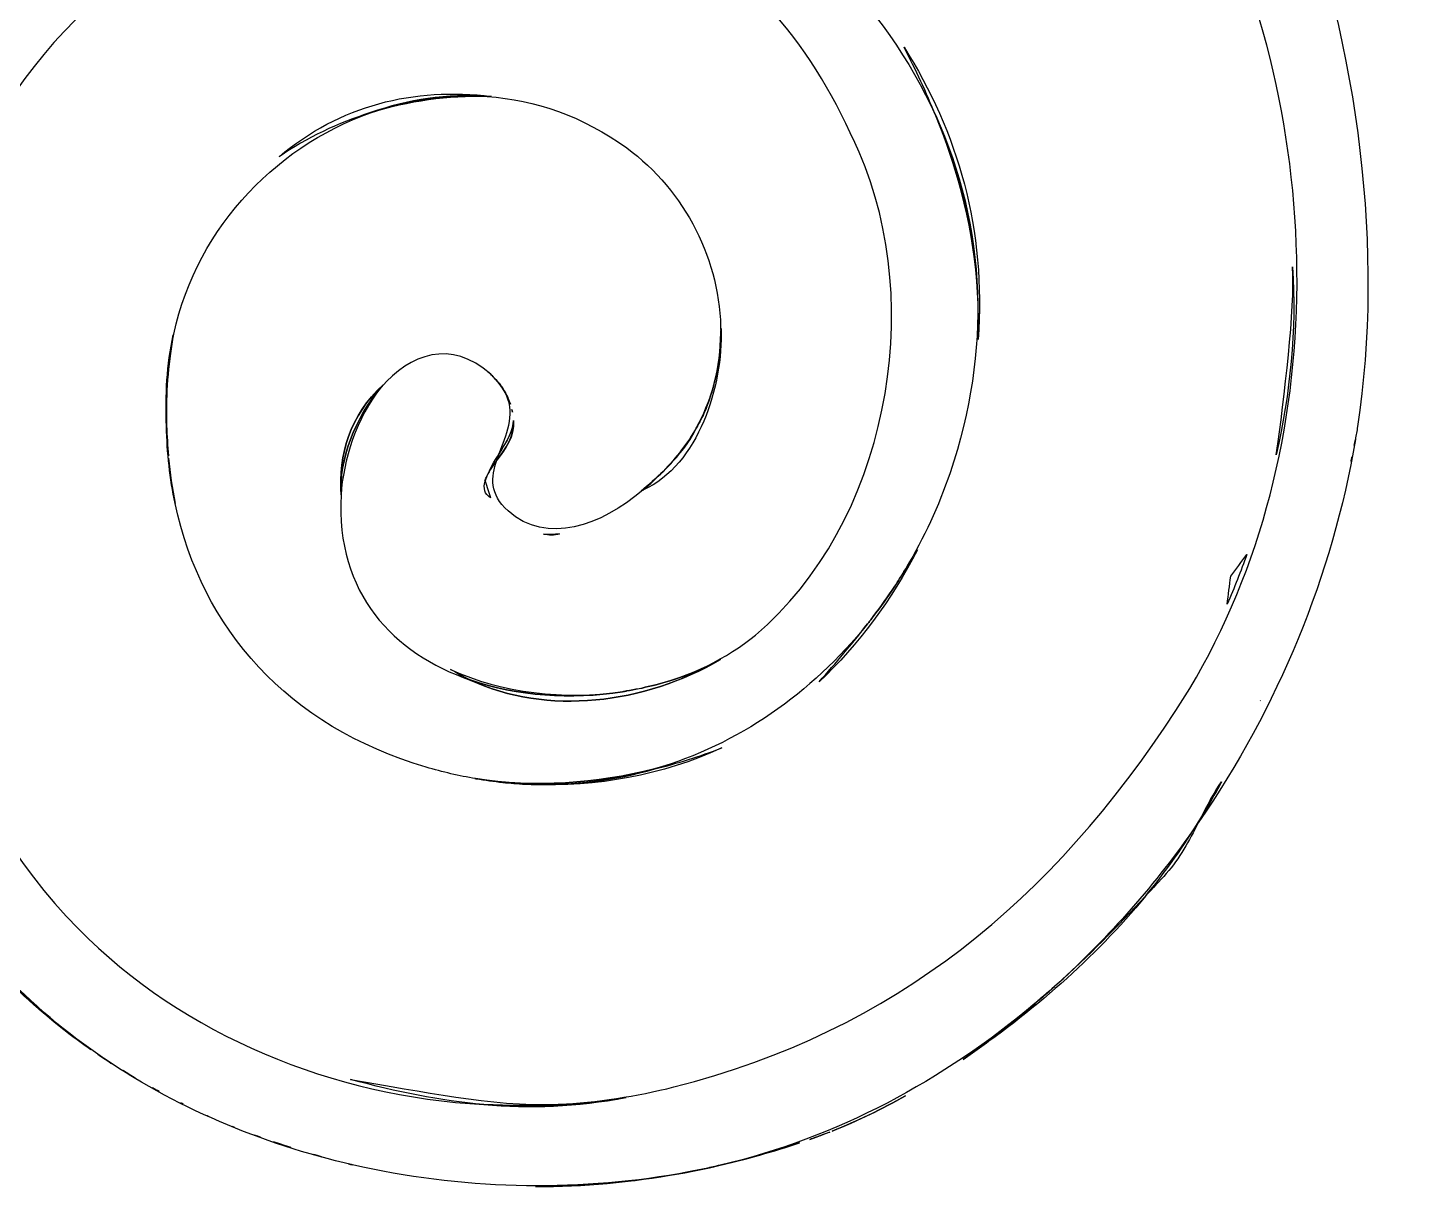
# Model space of a CAD drawing. Header units: centimetres. Extents: x -11.5 to 11.5, y -11.2 to 11.2.
# Drawn here: x 9.721 to 11.461, y 8.62 to 10.085 of the extents above; entities that cross this region are included whole.
import ezdxf

# ---------------------------------------------------------------- set-up
doc = ezdxf.new("R2010")
doc.units = ezdxf.units.CM
doc.header["$MEASUREMENT"] = 0
doc.layers.add('Layer 1', color=7, linetype='Continuous')

msp = doc.modelspace()

# ---------------------------------------------------------------- linework, layer by layer
at = {"layer": 'Layer 1'}
for points, knots in [([(10.10806, 11.08439), (9.99683, 11.08727), (9.8861, 11.07285), (9.77635, 11.05574), (9.77635, 11.05574), (9.62861, 11.02735), (9.48454, 10.97978), (9.34971, 10.91437), (9.34971, 10.91437), (9.25028, 10.86616), (9.15344, 10.80965), (9.06084, 10.74639), (9.06084, 10.74639), (9.05621, 10.7425), (9.05187, 10.73938), (9.04872, 10.73835), (9.04872, 10.73835), (8.95127, 10.67091), (8.8588, 10.59582), (8.77358, 10.51438), (8.77358, 10.51438), (8.61494, 10.3628), (8.48463, 10.19193), (8.353, 10.01844), (8.353, 10.01844), (8.33085, 9.9892), (8.30868, 9.95999), (8.28635, 9.93086), (8.28635, 9.93086), (8.28238, 9.92567), (8.27847, 9.92049), (8.2745, 9.9153), (8.2745, 9.9153), (8.12506, 9.72043), (7.98978, 9.49808), (7.82405, 9.31605), (7.82405, 9.31605), (7.81016, 9.2992), (7.79505, 9.28377), (7.77785, 9.26636), (7.77785, 9.26636), (7.69911, 9.17415), (7.62706, 9.07316), (7.5401, 8.98871), (7.5401, 8.98871), (7.50256, 8.95236), (7.46496, 8.9168), (7.4285, 8.8793), (7.4285, 8.8793), (7.41974, 8.87025), (7.41088, 8.86123), (7.40178, 8.8525), (7.40178, 8.8525), (7.41088, 8.86126), (7.41975, 8.87025), (7.4285, 8.8793), (7.4285, 8.8793), (7.39503, 8.84477), (7.32928, 8.81506), (7.31129, 8.76886), (7.31129, 8.76886), (7.36257, 8.73277), (7.44887, 8.81855), (7.48271, 8.84903), (7.48271, 8.84903), (7.55981, 8.91843), (7.64154, 8.98299), (7.71684, 9.05414), (7.71684, 9.05414), (7.80669, 9.13891), (7.89416, 9.22726), (7.98134, 9.31481), (7.98134, 9.31481), (8.01227, 9.34593), (8.09686, 9.47044), (8.15462, 9.4942), (8.15462, 9.4942), (8.15544, 9.49454), (8.15629, 9.49476), (8.15711, 9.49507), (8.15711, 9.49507), (8.16066, 9.49637), (8.16407, 9.49724), (8.16738, 9.49769), (8.16738, 9.49769), (8.16796, 9.49777), (8.16852, 9.49806), (8.1691, 9.49814), (8.1691, 9.49814), (8.16857, 9.49809), (8.16812, 9.4978), (8.16759, 9.49772), (8.16759, 9.49772), (8.17, 9.49804), (8.17243, 9.49849), (8.17468, 9.4983), (8.17468, 9.4983), (8.19389, 9.27658), (8.44508, 9.28761), (8.59505, 9.36471), (8.59505, 9.36471), (8.71059, 9.42414), (8.78716, 9.53926), (8.87794, 9.62898), (8.87794, 9.62898), (8.88974, 9.64065), (8.90183, 9.65248), (8.91432, 9.66388), (8.91432, 9.66388), (8.93919, 9.68761), (8.96835, 9.70976), (9.00018, 9.72333), (9.00018, 9.72333), (9.0006, 9.72349), (9.00095, 9.72373), (9.00137, 9.72389), (9.00137, 9.72389), (9.08231, 9.75858), (9.02857, 9.79879), (8.98235, 9.84576), (8.98235, 9.84576), (9.05667, 9.88923), (9.1379, 9.92217), (9.20248, 9.98088), (9.20248, 9.98088), (9.26378, 10.03663), (9.30651, 10.10984), (9.36565, 10.16783), (9.36565, 10.16783), (9.36742, 10.16958), (9.36914, 10.17135), (9.37092, 10.17304), (9.37092, 10.17304), (9.36915, 10.17135), (9.36743, 10.16957), (9.36565, 10.16783), (9.36565, 10.16783), (9.39632, 10.199), (9.4699, 10.20746), (9.48818, 10.23805), (9.48818, 10.23805), (9.52895, 10.30631), (9.3452, 10.37648), (9.31033, 10.39984), (9.31033, 10.39984), (9.54009, 10.4503), (9.72025, 10.60024), (9.92755, 10.70321), (9.92755, 10.70321), (9.86085, 10.67178), (9.79296, 10.63823), (9.73176, 10.59891), (9.73176, 10.59891), (9.80381, 10.64624), (9.88207, 10.68993), (9.96295, 10.72004), (9.96295, 10.72004), (9.98332, 10.72943), (10.00385, 10.73851), (10.02486, 10.74674), (10.02486, 10.74674), (10.29632, 10.85302), (10.59647, 10.81484), (10.84459, 10.67088), (10.84459, 10.67088), (10.98752, 10.58796), (11.1006, 10.46308), (11.18051, 10.31684), (11.18051, 10.31684), (11.15739, 10.36478), (11.13122, 10.41095), (11.10053, 10.45262), (11.10053, 10.45262), (11.14691, 10.39169), (11.18358, 10.32398), (11.21271, 10.25304), (11.21271, 10.25304), (11.3626, 9.92922), (11.35889, 9.52115), (11.16614, 9.22593), (11.16614, 9.22593), (11.01014, 8.98696), (10.81303, 8.82263), (10.53458, 8.7523), (10.53458, 8.7523), (10.48709, 8.74029), (10.43817, 8.73299), (10.38879, 8.73007), (10.38879, 8.73007), (10.41647, 8.73076), (10.44475, 8.73338), (10.47441, 8.73899), (10.47441, 8.73899), (10.41162, 8.72714), (10.35339, 8.72505), (10.29523, 8.73013), (10.29523, 8.73013), (10.10616, 8.74061), (9.91873, 8.8157), (9.78466, 8.95169), (9.78466, 8.95169), (9.62363, 9.11507), (9.55217, 9.35314), (9.56582, 9.58254), (9.56582, 9.58254), (9.55513, 9.49396), (9.55555, 9.40506), (9.57889, 9.31494), (9.57889, 9.31494), (9.54698, 9.42641), (9.55188, 9.54256), (9.5731, 9.65559), (9.5731, 9.65559), (9.60318, 9.86969), (9.70915, 10.06784), (9.88785, 10.18013), (9.88785, 10.18013), (9.88121, 10.17645), (9.87451, 10.17296), (9.86806, 10.16896), (9.86806, 10.16896), (9.8838, 10.18473), (9.89825, 10.19063), (9.91569, 10.19682), (9.91569, 10.19682), (9.97652, 10.23058), (10.04494, 10.25492), (10.12114, 10.26707), (10.12114, 10.26707), (10.1217, 10.26715), (10.1223, 10.26718), (10.12286, 10.26726), (10.12286, 10.26726), (10.13204, 10.26869), (10.14122, 10.26977), (10.15054, 10.27036), (10.15054, 10.27036), (10.15112, 10.27036), (10.1517, 10.27039), (10.15229, 10.27041), (10.15229, 10.27041), (10.26646, 10.28065), (10.39076, 10.25104), (10.49625, 10.21297), (10.49625, 10.21297), (10.63375, 10.16336), (10.70993, 10.05999), (10.76747, 9.92889), (10.76747, 9.92889), (10.85277, 9.73442), (10.80261, 9.46015), (10.637, 9.32104), (10.637, 9.32104), (10.60125, 9.29101), (10.55556, 9.26947), (10.50614, 9.25701), (10.50614, 9.25701), (10.53739, 9.2646), (10.56705, 9.27553), (10.59311, 9.29043), (10.59311, 9.29043), (10.49857, 9.23402), (10.37385, 9.21928), (10.27831, 9.26439), (10.27831, 9.26439), (10.18155, 9.29781), (10.10882, 9.37369), (10.1157, 9.49733), (10.1157, 9.49733), (10.11208, 9.54779), (10.12689, 9.59718), (10.16848, 9.63595), (10.16848, 9.63595), (10.16761, 9.63494), (10.16684, 9.63375), (10.16599, 9.63272), (10.16599, 9.63272), (10.20234, 9.67447), (10.25354, 9.69424), (10.30405, 9.64918), (10.30405, 9.64918), (10.30291, 9.65024), (10.30175, 9.65124), (10.3005, 9.65222), (10.3005, 9.65222), (10.30174, 9.65121), (10.30291, 9.65021), (10.30405, 9.64918), (10.30405, 9.64918), (10.30558, 9.6478), (10.30659, 9.64643), (10.30794, 9.64508), (10.30794, 9.64508), (10.30707, 9.64595), (10.30638, 9.64701), (10.30548, 9.64786), (10.30548, 9.64786), (10.30654, 9.64688), (10.30733, 9.64564), (10.30836, 9.64461), (10.30836, 9.64461), (10.31132, 9.64157), (10.31418, 9.63852), (10.3164, 9.63551), (10.3164, 9.63551), (10.3168, 9.63498), (10.31709, 9.6344), (10.31746, 9.63384), (10.31746, 9.63384), (10.32008, 9.63011), (10.32222, 9.62643), (10.32381, 9.62278), (10.32381, 9.62278), (10.32429, 9.62183), (10.32492, 9.62103), (10.32537, 9.62005), (10.32537, 9.62005), (10.32495, 9.621), (10.32429, 9.62177), (10.32384, 9.62272), (10.32384, 9.62272), (10.33498, 9.59706), (10.32347, 9.57279), (10.31463, 9.5493), (10.31463, 9.5493), (10.324, 9.56465), (10.33326, 9.57991), (10.33254, 9.5911), (10.33254, 9.5911), (10.33394, 9.56959), (10.3227, 9.55588), (10.3118, 9.54125), (10.3118, 9.54125), (10.30452, 9.51955), (10.30222, 9.49841), (10.32585, 9.4773), (10.32585, 9.4773), (10.37485, 9.43354), (10.44213, 9.45878), (10.49545, 9.50331), (10.49545, 9.50331), (10.49468, 9.50297), (10.49394, 9.50249), (10.49315, 9.50217), (10.49315, 9.50217), (10.50252, 9.50987), (10.51186, 9.51823), (10.52088, 9.52699), (10.52088, 9.52699), (10.53771, 9.54448), (10.552, 9.56326), (10.56255, 9.58134), (10.56255, 9.58134), (10.57163, 9.59798), (10.57906, 9.61544), (10.58409, 9.6337), (10.58409, 9.6337), (10.58449, 9.63516), (10.58486, 9.63661), (10.58525, 9.63807), (10.58525, 9.63807), (10.59052, 9.65855), (10.59311, 9.67969), (10.59343, 9.70091), (10.59343, 9.70091), (10.59399, 9.79116), (10.54885, 9.88032), (10.47516, 9.93398), (10.47516, 9.93398), (10.42023, 9.97396), (10.35985, 9.99441), (10.29948, 9.99883), (10.29948, 9.99883), (10.25045, 10.0006), (10.20045, 9.99341), (10.15282, 9.97843), (10.15282, 9.97843), (10.02955, 9.93448), (9.92747, 9.82643), (9.90268, 9.68683), (9.90268, 9.68683), (9.90207, 9.68299), (9.90154, 9.67918), (9.90101, 9.67535), (9.90101, 9.67535), (9.90032, 9.67064), (9.8995, 9.66598), (9.899, 9.66119), (9.899, 9.66119), (9.89757, 9.64796), (9.89678, 9.63489), (9.89622, 9.62195), (9.89622, 9.62195), (9.89535, 9.59679), (9.89614, 9.57157), (9.89844, 9.54654), (9.89844, 9.54654), (9.8973, 9.55892), (9.89646, 9.57138), (9.89593, 9.58387), (9.89593, 9.58387), (9.89667, 9.55027), (9.90024, 9.51775), (9.90686, 9.48666), (9.90686, 9.48666), (9.90326, 9.50537), (9.90048, 9.5245), (9.89868, 9.54381), (9.89868, 9.54381), (9.90045, 9.5245), (9.90326, 9.50537), (9.90686, 9.48666), (9.90686, 9.48666), (9.94046, 9.32865), (10.04868, 9.20628), (10.22264, 9.15471), (10.22264, 9.15471), (10.24352, 9.14852), (10.26429, 9.14384), (10.28492, 9.14029), (10.28492, 9.14029), (10.35988, 9.1287), (10.43655, 9.13428), (10.51024, 9.15243), (10.51024, 9.15243), (10.61488, 9.18294), (10.70754, 9.24731), (10.778, 9.33497), (10.778, 9.33497), (10.77903, 9.33629), (10.78014, 9.33759), (10.78115, 9.33891), (10.78115, 9.33891), (10.78253, 9.34063), (10.78385, 9.34246), (10.78517, 9.3442), (10.78517, 9.3442), (10.79459, 9.35669), (10.80372, 9.36939), (10.81242, 9.38238), (10.81242, 9.38238), (10.81448, 9.38556), (10.81647, 9.38881), (10.81848, 9.39201), (10.81848, 9.39201), (10.82147, 9.39661), (10.82425, 9.40135), (10.82711, 9.40601), (10.82711, 9.40601), (10.84904, 9.44305), (10.86754, 9.48298), (10.88196, 9.52528), (10.88196, 9.52528), (10.90855, 9.60333), (10.91908, 9.67945), (10.91651, 9.75208), (10.91651, 9.75208), (10.9123, 9.82812), (10.89354, 9.90186), (10.86383, 9.97473), (10.86383, 9.97473), (10.73556, 10.25715), (10.39507, 10.43394), (10.06757, 10.35959), (10.06757, 10.35959), (10.06749, 10.35956), (10.06738, 10.35954), (10.06731, 10.35954), (10.06731, 10.35954), (10.05191, 10.35605), (10.03696, 10.35197), (10.0222, 10.34766), (10.0222, 10.34766), (10.01895, 10.34671), (10.01572, 10.34575), (10.01252, 10.34478), (10.01252, 10.34478), (9.76887, 10.26996), (9.61096, 10.08496), (9.50471, 9.85501), (9.50471, 9.85501), (9.38419, 9.59424), (9.44269, 9.31431), (9.56837, 9.0688), (9.56837, 9.0688), (9.57147, 9.06279), (9.57459, 9.05679), (9.57774, 9.05081), (9.57774, 9.05081), (9.63447, 8.94506), (9.71477, 8.85936), (9.80944, 8.79345), (9.80944, 8.79345), (9.81574, 8.78914), (9.82209, 8.78488), (9.82849, 8.78075), (9.82849, 8.78075), (9.82209, 8.78488), (9.81576, 8.78914), (9.80944, 8.79345), (9.80944, 8.79345), (9.90501, 8.72693), (10.0151, 8.68063), (10.13027, 8.65423), (10.13027, 8.65423), (10.12858, 8.65465), (10.12683, 8.65508), (10.12516, 8.65547), (10.12516, 8.65547), (10.12683, 8.65505), (10.12857, 8.65462), (10.13027, 8.65423), (10.13027, 8.65423), (10.26534, 8.62325), (10.40724, 8.61962), (10.54067, 8.64306), (10.54067, 8.64306), (10.54612, 8.64404), (10.55154, 8.64504), (10.55699, 8.6461), (10.55699, 8.6461), (10.56302, 8.64726), (10.56903, 8.64845), (10.57501, 8.64972), (10.57501, 8.64972), (10.58096, 8.65099), (10.58689, 8.65242), (10.59284, 8.65379), (10.59284, 8.65379), (10.73958, 8.68821), (10.8737, 8.76018), (10.98889, 8.85739), (10.98889, 8.85739), (10.99831, 8.86543), (11.0077, 8.8735), (11.01691, 8.88181), (11.01691, 8.88181), (11.08239, 8.94097), (11.14118, 9.00836), (11.19209, 9.08149), (11.19209, 9.08149), (11.19392, 9.08443), (11.19558, 9.08755), (11.19738, 9.09049), (11.19738, 9.09049), (11.2055, 9.10618), (11.21368, 9.12182), (11.22355, 9.13626), (11.22355, 9.13626), (11.21529, 9.12052), (11.20643, 9.10538), (11.19738, 9.09049), (11.19738, 9.09049), (11.19637, 9.08853), (11.19534, 9.0866), (11.19431, 9.08464), (11.19431, 9.08464), (11.29448, 9.22955), (11.36359, 9.39677), (11.39203, 9.56719), (11.39203, 9.56719), (11.39158, 9.5647), (11.39116, 9.56222), (11.39068, 9.55976), (11.39068, 9.55976), (11.39116, 9.56222), (11.39158, 9.56473), (11.39203, 9.56719), (11.39203, 9.56719), (11.39293, 9.57259), (11.39396, 9.57796), (11.39478, 9.58336), (11.39478, 9.58336), (11.46122, 10.02119), (11.27289, 10.59783), (10.89334, 10.86124), (10.89334, 10.86124), (10.89514, 10.85986), (10.89691, 10.85846), (10.89871, 10.85709), (10.89871, 10.85709), (10.90876, 10.84973), (10.91866, 10.84217), (10.92829, 10.8342), (10.92829, 10.8342), (10.91876, 10.8423), (10.90858, 10.84949), (10.89871, 10.85709), (10.89871, 10.85709), (10.89278, 10.8614), (10.88675, 10.86553), (10.88069, 10.86966), (10.88069, 10.86966), (10.87236, 10.87524), (10.86397, 10.8808), (10.85545, 10.88609), (10.85545, 10.88609), (10.85386, 10.88707), (10.85233, 10.88807), (10.85074, 10.88903), (10.85074, 10.88903), (10.83809, 10.89676), (10.82526, 10.90416), (10.81222, 10.91118), (10.81222, 10.91118), (10.8019, 10.91674), (10.79148, 10.922), (10.78103, 10.92727), (10.78103, 10.92727), (10.74978, 10.94251), (10.71772, 10.956), (10.68538, 10.96817), (10.68538, 10.96817), (10.6091, 10.99682), (10.53507, 11.02111), (10.45855, 11.04471), (10.45855, 11.04471), (10.36544, 11.0667), (10.27046, 11.07982), (10.17497, 11.08448), (10.17497, 11.08448), (10.15272, 11.08418), (10.13039, 11.08383), (10.10806, 11.08439)], [0, 0, 0, 0, 0.0063694, 0.0063694, 0.0063694, 0.0063694, 0.0127389, 0.0127389, 0.0127389, 0.0127389, 0.0191083, 0.0191083, 0.0191083, 0.0191083, 0.0254777, 0.0254777, 0.0254777, 0.0254777, 0.0318471, 0.0318471, 0.0318471, 0.0318471, 0.0382166, 0.0382166, 0.0382166, 0.0382166, 0.044586, 0.044586, 0.044586, 0.044586, 0.0509554, 0.0509554, 0.0509554, 0.0509554, 0.0573248, 0.0573248, 0.0573248, 0.0573248, 0.0636943, 0.0636943, 0.0636943, 0.0636943, 0.0700637, 0.0700637, 0.0700637, 0.0700637, 0.0764331, 0.0764331, 0.0764331, 0.0764331, 0.0828025, 0.0828025, 0.0828025, 0.0828025, 0.089172, 0.089172, 0.089172, 0.089172, 0.0955414, 0.0955414, 0.0955414, 0.0955414, 0.1019108, 0.1019108, 0.1019108, 0.1019108, 0.1082803, 0.1082803, 0.1082803, 0.1082803, 0.1146497, 0.1146497, 0.1146497, 0.1146497, 0.1210191, 0.1210191, 0.1210191, 0.1210191, 0.1273885, 0.1273885, 0.1273885, 0.1273885, 0.133758, 0.133758, 0.133758, 0.133758, 0.1401274, 0.1401274, 0.1401274, 0.1401274, 0.1464968, 0.1464968, 0.1464968, 0.1464968, 0.1528662, 0.1528662, 0.1528662, 0.1528662, 0.1592357, 0.1592357, 0.1592357, 0.1592357, 0.1656051, 0.1656051, 0.1656051, 0.1656051, 0.1719745, 0.1719745, 0.1719745, 0.1719745, 0.1783439, 0.1783439, 0.1783439, 0.1783439, 0.1847134, 0.1847134, 0.1847134, 0.1847134, 0.1910828, 0.1910828, 0.1910828, 0.1910828, 0.1974522, 0.1974522, 0.1974522, 0.1974522, 0.2038217, 0.2038217, 0.2038217, 0.2038217, 0.2101911, 0.2101911, 0.2101911, 0.2101911, 0.2165605, 0.2165605, 0.2165605, 0.2165605, 0.2229299, 0.2229299, 0.2229299, 0.2229299, 0.2292994, 0.2292994, 0.2292994, 0.2292994, 0.2356688, 0.2356688, 0.2356688, 0.2356688, 0.2420382, 0.2420382, 0.2420382, 0.2420382, 0.2484076, 0.2484076, 0.2484076, 0.2484076, 0.2547771, 0.2547771, 0.2547771, 0.2547771, 0.2611465, 0.2611465, 0.2611465, 0.2611465, 0.2675159, 0.2675159, 0.2675159, 0.2675159, 0.2738854, 0.2738854, 0.2738854, 0.2738854, 0.2802548, 0.2802548, 0.2802548, 0.2802548, 0.2866242, 0.2866242, 0.2866242, 0.2866242, 0.2929936, 0.2929936, 0.2929936, 0.2929936, 0.2993631, 0.2993631, 0.2993631, 0.2993631, 0.3057325, 0.3057325, 0.3057325, 0.3057325, 0.3121019, 0.3121019, 0.3121019, 0.3121019, 0.3184713, 0.3184713, 0.3184713, 0.3184713, 0.3248408, 0.3248408, 0.3248408, 0.3248408, 0.3312102, 0.3312102, 0.3312102, 0.3312102, 0.3375796, 0.3375796, 0.3375796, 0.3375796, 0.343949, 0.343949, 0.343949, 0.343949, 0.3503185, 0.3503185, 0.3503185, 0.3503185, 0.3566879, 0.3566879, 0.3566879, 0.3566879, 0.3630573, 0.3630573, 0.3630573, 0.3630573, 0.3694268, 0.3694268, 0.3694268, 0.3694268, 0.3757962, 0.3757962, 0.3757962, 0.3757962, 0.3821656, 0.3821656, 0.3821656, 0.3821656, 0.388535, 0.388535, 0.388535, 0.388535, 0.3949045, 0.3949045, 0.3949045, 0.3949045, 0.4012739, 0.4012739, 0.4012739, 0.4012739, 0.4076433, 0.4076433, 0.4076433, 0.4076433, 0.4140127, 0.4140127, 0.4140127, 0.4140127, 0.4203822, 0.4203822, 0.4203822, 0.4203822, 0.4267516, 0.4267516, 0.4267516, 0.4267516, 0.433121, 0.433121, 0.433121, 0.433121, 0.4394904, 0.4394904, 0.4394904, 0.4394904, 0.4458599, 0.4458599, 0.4458599, 0.4458599, 0.4522293, 0.4522293, 0.4522293, 0.4522293, 0.4585987, 0.4585987, 0.4585987, 0.4585987, 0.4649682, 0.4649682, 0.4649682, 0.4649682, 0.4713376, 0.4713376, 0.4713376, 0.4713376, 0.477707, 0.477707, 0.477707, 0.477707, 0.4840764, 0.4840764, 0.4840764, 0.4840764, 0.4904459, 0.4904459, 0.4904459, 0.4904459, 0.4968153, 0.4968153, 0.4968153, 0.4968153, 0.5031847, 0.5031847, 0.5031847, 0.5031847, 0.5095541, 0.5095541, 0.5095541, 0.5095541, 0.5159236, 0.5159236, 0.5159236, 0.5159236, 0.522293, 0.522293, 0.522293, 0.522293, 0.5286624, 0.5286624, 0.5286624, 0.5286624, 0.5350318, 0.5350318, 0.5350318, 0.5350318, 0.5414013, 0.5414013, 0.5414013, 0.5414013, 0.5477707, 0.5477707, 0.5477707, 0.5477707, 0.5541401, 0.5541401, 0.5541401, 0.5541401, 0.5605096, 0.5605096, 0.5605096, 0.5605096, 0.566879, 0.566879, 0.566879, 0.566879, 0.5732484, 0.5732484, 0.5732484, 0.5732484, 0.5796178, 0.5796178, 0.5796178, 0.5796178, 0.5859873, 0.5859873, 0.5859873, 0.5859873, 0.5923567, 0.5923567, 0.5923567, 0.5923567, 0.5987261, 0.5987261, 0.5987261, 0.5987261, 0.6050955, 0.6050955, 0.6050955, 0.6050955, 0.611465, 0.611465, 0.611465, 0.611465, 0.6178344, 0.6178344, 0.6178344, 0.6178344, 0.6242038, 0.6242038, 0.6242038, 0.6242038, 0.6305732, 0.6305732, 0.6305732, 0.6305732, 0.6369427, 0.6369427, 0.6369427, 0.6369427, 0.6433121, 0.6433121, 0.6433121, 0.6433121, 0.6496815, 0.6496815, 0.6496815, 0.6496815, 0.656051, 0.656051, 0.656051, 0.656051, 0.6624204, 0.6624204, 0.6624204, 0.6624204, 0.6687898, 0.6687898, 0.6687898, 0.6687898, 0.6751592, 0.6751592, 0.6751592, 0.6751592, 0.6815287, 0.6815287, 0.6815287, 0.6815287, 0.6878981, 0.6878981, 0.6878981, 0.6878981, 0.6942675, 0.6942675, 0.6942675, 0.6942675, 0.7006369, 0.7006369, 0.7006369, 0.7006369, 0.7070064, 0.7070064, 0.7070064, 0.7070064, 0.7133758, 0.7133758, 0.7133758, 0.7133758, 0.7197452, 0.7197452, 0.7197452, 0.7197452, 0.7261146, 0.7261146, 0.7261146, 0.7261146, 0.7324841, 0.7324841, 0.7324841, 0.7324841, 0.7388535, 0.7388535, 0.7388535, 0.7388535, 0.7452229, 0.7452229, 0.7452229, 0.7452229, 0.7515924, 0.7515924, 0.7515924, 0.7515924, 0.7579618, 0.7579618, 0.7579618, 0.7579618, 0.7643312, 0.7643312, 0.7643312, 0.7643312, 0.7707006, 0.7707006, 0.7707006, 0.7707006, 0.7770701, 0.7770701, 0.7770701, 0.7770701, 0.7834395, 0.7834395, 0.7834395, 0.7834395, 0.7898089, 0.7898089, 0.7898089, 0.7898089, 0.7961783, 0.7961783, 0.7961783, 0.7961783, 0.8025478, 0.8025478, 0.8025478, 0.8025478, 0.8089172, 0.8089172, 0.8089172, 0.8089172, 0.8152866, 0.8152866, 0.8152866, 0.8152866, 0.8216561, 0.8216561, 0.8216561, 0.8216561, 0.8280255, 0.8280255, 0.8280255, 0.8280255, 0.8343949, 0.8343949, 0.8343949, 0.8343949, 0.8407643, 0.8407643, 0.8407643, 0.8407643, 0.8471338, 0.8471338, 0.8471338, 0.8471338, 0.8535032, 0.8535032, 0.8535032, 0.8535032, 0.8598726, 0.8598726, 0.8598726, 0.8598726, 0.866242, 0.866242, 0.866242, 0.866242, 0.8726115, 0.8726115, 0.8726115, 0.8726115, 0.8789809, 0.8789809, 0.8789809, 0.8789809, 0.8853503, 0.8853503, 0.8853503, 0.8853503, 0.8917197, 0.8917197, 0.8917197, 0.8917197, 0.8980892, 0.8980892, 0.8980892, 0.8980892, 0.9044586, 0.9044586, 0.9044586, 0.9044586, 0.910828, 0.910828, 0.910828, 0.910828, 0.9171975, 0.9171975, 0.9171975, 0.9171975, 0.9235669, 0.9235669, 0.9235669, 0.9235669, 0.9299363, 0.9299363, 0.9299363, 0.9299363, 0.9363057, 0.9363057, 0.9363057, 0.9363057, 0.9426752, 0.9426752, 0.9426752, 0.9426752, 0.9490446, 0.9490446, 0.9490446, 0.9490446, 0.955414, 0.955414, 0.955414, 0.955414, 0.9617834, 0.9617834, 0.9617834, 0.9617834, 0.9681529, 0.9681529, 0.9681529, 0.9681529, 0.9745223, 0.9745223, 0.9745223, 0.9745223, 0.9808917, 0.9808917, 0.9808917, 0.9808917, 0.9872611, 0.9872611, 0.9872611, 0.9872611, 1, 1, 1, 1]), ([(10.91718, 9.69294), (10.92798, 9.82936), (10.89159, 9.95512), (10.8241, 10.06076), (10.8241, 10.06076), (10.83892, 10.03216), (10.85223, 10.0035), (10.86392, 9.97477), (10.86392, 9.97477), (10.89514, 9.90608), (10.91377, 9.83121), (10.9166, 9.75212), (10.9166, 9.75212), (10.91769, 9.73255), (10.91814, 9.71287), (10.91718, 9.69294)], [0, 0, 0, 0, 0.2, 0.2, 0.2, 0.2, 0.4, 0.4, 0.4, 0.4, 0.6, 0.6, 0.6, 0.6, 1, 1, 1, 1]), ([(10.29954, 9.99886), (10.30134, 9.99881), (10.30322, 9.99891), (10.30502, 9.99883), (10.30502, 9.99883), (10.20744, 10.01103), (10.11359, 9.98751), (10.03771, 9.92303), (10.03771, 9.92303), (10.07261, 9.94708), (10.11185, 9.96558), (10.15288, 9.97849), (10.15288, 9.97849), (10.19974, 9.99518), (10.24964, 10.00251), (10.29954, 9.99886)], [0, 0, 0, 0, 0.2, 0.2, 0.2, 0.2, 0.4, 0.4, 0.4, 0.4, 0.6, 0.6, 0.6, 0.6, 1, 1, 1, 1]), ([(10.29954, 9.99886), (10.24961, 10.00251), (10.19974, 9.99516), (10.15288, 9.97846), (10.15288, 9.97846), (10.20051, 9.99346), (10.25054, 10.00066), (10.29954, 9.99886)], [0, 0, 0, 0, 0.3333333, 0.3333333, 0.3333333, 0.3333333, 1, 1, 1, 1]), ([(10.86392, 9.97478), (10.89363, 9.90191), (10.91239, 9.82815), (10.9166, 9.75213), (10.9166, 9.75213), (10.91377, 9.83122), (10.89514, 9.90609), (10.86392, 9.97478)], [0, 0, 0, 0, 0.3333333, 0.3333333, 0.3333333, 0.3333333, 1, 1, 1, 1]), ([(11.31303, 9.78423), (11.31634, 9.73232), (11.30261, 9.6199), (11.29255, 9.54788), (11.29255, 9.54788), (11.30999, 9.62518), (11.31808, 9.70496), (11.31303, 9.78423)], [0, 0, 0, 0, 0.3333333, 0.3333333, 0.3333333, 0.3333333, 1, 1, 1, 1]), ([(9.89629, 9.62198), (9.8969, 9.63987), (9.8987, 9.65767), (9.90111, 9.6754), (9.90111, 9.6754), (9.90167, 9.67924), (9.90209, 9.6831), (9.90278, 9.68688), (9.90278, 9.68688), (9.90339, 9.69085), (9.90376, 9.69484), (9.90447, 9.69879), (9.90447, 9.69879), (9.89637, 9.66109), (9.89447, 9.6224), (9.89603, 9.58391), (9.89603, 9.58391), (9.89576, 9.59645), (9.89576, 9.60912), (9.89629, 9.62198)], [0, 0, 0, 0, 0.1666667, 0.1666667, 0.1666667, 0.1666667, 0.3333333, 0.3333333, 0.3333333, 0.3333333, 0.5, 0.5, 0.5, 0.5, 0.6666667, 0.6666667, 0.6666667, 0.6666667, 1, 1, 1, 1]), ([(10.58532, 9.6381), (10.58492, 9.63664), (10.58455, 9.63519), (10.58416, 9.63373), (10.58416, 9.63373), (10.58122, 9.62317), (10.57786, 9.61267), (10.57347, 9.60238), (10.57347, 9.60238), (10.57059, 9.59561), (10.56678, 9.58854), (10.56262, 9.58137), (10.56262, 9.58137), (10.56061, 9.57767), (10.55905, 9.57378), (10.55683, 9.57018), (10.55683, 9.57018), (10.54712, 9.55444), (10.53447, 9.5402), (10.52095, 9.52703), (10.52095, 9.52703), (10.51296, 9.51872), (10.50444, 9.51081), (10.49552, 9.50335), (10.49552, 9.50335), (10.56608, 9.53523), (10.59635, 9.63503), (10.59384, 9.70681), (10.59384, 9.70681), (10.59387, 9.70483), (10.59352, 9.70289), (10.5935, 9.70091), (10.5935, 9.70091), (10.59336, 9.6799), (10.59066, 9.65881), (10.58532, 9.6381)], [0, 0, 0, 0, 0.1, 0.1, 0.1, 0.1, 0.2, 0.2, 0.2, 0.2, 0.3, 0.3, 0.3, 0.3, 0.4, 0.4, 0.4, 0.4, 0.5, 0.5, 0.5, 0.5, 0.6, 0.6, 0.6, 0.6, 0.7, 0.7, 0.7, 0.7, 0.8, 0.8, 0.8, 0.8, 1, 1, 1, 1]), ([(10.59349, 9.70094), (10.59317, 9.67972), (10.59061, 9.65855), (10.58531, 9.6381), (10.58531, 9.6381), (10.59066, 9.65881), (10.59336, 9.6799), (10.59349, 9.70094)], [0, 0, 0, 0, 0.3333333, 0.3333333, 0.3333333, 0.3333333, 1, 1, 1, 1]), ([(9.90275, 9.68686), (9.90209, 9.68308), (9.90164, 9.67919), (9.90108, 9.67538), (9.90108, 9.67538), (9.90161, 9.67921), (9.90214, 9.68305), (9.90275, 9.68686)], [0, 0, 0, 0, 0.3333333, 0.3333333, 0.3333333, 0.3333333, 1, 1, 1, 1]), ([(10.30552, 9.64791), (10.30642, 9.64706), (10.30711, 9.646), (10.30798, 9.64513), (10.30798, 9.64513), (10.30814, 9.64497), (10.30827, 9.64481), (10.30843, 9.64465), (10.30843, 9.64465), (10.30737, 9.64569), (10.30658, 9.64693), (10.30552, 9.64791)], [0, 0, 0, 0, 0.25, 0.25, 0.25, 0.25, 0.5, 0.5, 0.5, 0.5, 1, 1, 1, 1]), ([(10.31751, 9.63392), (10.31711, 9.63448), (10.31687, 9.635), (10.31645, 9.63559), (10.31645, 9.63559), (10.31404, 9.6389), (10.31124, 9.64178), (10.30841, 9.64469), (10.30841, 9.64469), (10.30825, 9.64485), (10.30812, 9.64501), (10.30796, 9.64517), (10.30796, 9.64517), (10.31436, 9.63858), (10.31973, 9.63112), (10.32389, 9.62281), (10.32389, 9.62281), (10.32386, 9.62281), (10.32386, 9.62284), (10.32386, 9.62286), (10.32386, 9.62286), (10.32195, 9.62669), (10.31991, 9.63045), (10.31751, 9.63392)], [0, 0, 0, 0, 0.1428571, 0.1428571, 0.1428571, 0.1428571, 0.2857143, 0.2857143, 0.2857143, 0.2857143, 0.4285714, 0.4285714, 0.4285714, 0.4285714, 0.5714286, 0.5714286, 0.5714286, 0.5714286, 0.7142857, 0.7142857, 0.7142857, 0.7142857, 1, 1, 1, 1]), ([(9.89629, 9.62198), (9.89573, 9.60912), (9.89573, 9.59645), (9.896, 9.58391), (9.896, 9.58391), (9.89653, 9.57142), (9.89738, 9.55899), (9.89851, 9.54658), (9.89851, 9.54658), (9.89621, 9.57161), (9.89542, 9.59682), (9.89629, 9.62198)], [0, 0, 0, 0, 0.25, 0.25, 0.25, 0.25, 0.5, 0.5, 0.5, 0.5, 1, 1, 1, 1]), ([(10.11571, 9.49739), (10.11264, 9.53999), (10.13333, 9.59523), (10.16601, 9.63278), (10.16601, 9.63278), (10.16686, 9.63381), (10.16762, 9.635), (10.1685, 9.63601), (10.1685, 9.63601), (10.1269, 9.59724), (10.11208, 9.54785), (10.11571, 9.49739)], [0, 0, 0, 0, 0.25, 0.25, 0.25, 0.25, 0.5, 0.5, 0.5, 0.5, 1, 1, 1, 1]), ([(10.11571, 9.49739), (10.11799, 9.53972), (10.1354, 9.59542), (10.16601, 9.63278), (10.16601, 9.63278), (10.13333, 9.59523), (10.11264, 9.53999), (10.11571, 9.49739)], [0, 0, 0, 0, 0.3333333, 0.3333333, 0.3333333, 0.3333333, 1, 1, 1, 1]), ([(10.31645, 9.63556), (10.31687, 9.635), (10.31711, 9.63445), (10.31751, 9.63389), (10.31751, 9.63389), (10.31714, 9.63445), (10.31685, 9.63503), (10.31645, 9.63556)], [0, 0, 0, 0, 0.3333333, 0.3333333, 0.3333333, 0.3333333, 1, 1, 1, 1]), ([(10.32386, 9.62283), (10.32386, 9.6228), (10.32386, 9.62278), (10.32389, 9.62278), (10.32389, 9.62278), (10.32434, 9.62185), (10.325, 9.62106), (10.32542, 9.62011), (10.32542, 9.62011), (10.32497, 9.62108), (10.32433, 9.62188), (10.32386, 9.62283)], [0, 0, 0, 0, 0.25, 0.25, 0.25, 0.25, 0.5, 0.5, 0.5, 0.5, 1, 1, 1, 1]), ([(10.58415, 9.63373), (10.57912, 9.6155), (10.57166, 9.59804), (10.56261, 9.58137), (10.56261, 9.58137), (10.56676, 9.58854), (10.57057, 9.5956), (10.57346, 9.60238), (10.57346, 9.60238), (10.57786, 9.61267), (10.58122, 9.62315), (10.58415, 9.63373)], [0, 0, 0, 0, 0.25, 0.25, 0.25, 0.25, 0.5, 0.5, 0.5, 0.5, 1, 1, 1, 1]), ([(10.3287, 9.61145), (10.32785, 9.6142), (10.32679, 9.61685), (10.32571, 9.61944), (10.32571, 9.61944), (10.32679, 9.61685), (10.32785, 9.6142), (10.3287, 9.61145)], [0, 0, 0, 0, 0.3333333, 0.3333333, 0.3333333, 0.3333333, 1, 1, 1, 1]), ([(10.33124, 9.60143), (10.331, 9.60262), (10.33074, 9.60381), (10.33053, 9.60498), (10.33053, 9.60498), (10.33074, 9.60381), (10.331, 9.60262), (10.33124, 9.60143)], [0, 0, 0, 0, 0.3333333, 0.3333333, 0.3333333, 0.3333333, 1, 1, 1, 1]), ([(10.3147, 9.54933), (10.31367, 9.54663), (10.31277, 9.54396), (10.31187, 9.54129), (10.31187, 9.54129), (10.32277, 9.55592), (10.33402, 9.56965), (10.33261, 9.59114), (10.33261, 9.59114), (10.33333, 9.57994), (10.32407, 9.56467), (10.3147, 9.54933)], [0, 0, 0, 0, 0.25, 0.25, 0.25, 0.25, 0.5, 0.5, 0.5, 0.5, 1, 1, 1, 1]), ([(10.29917, 9.52102), (10.30269, 9.52838), (10.30716, 9.53496), (10.31184, 9.54129), (10.31184, 9.54129), (10.31274, 9.54396), (10.31364, 9.54663), (10.31467, 9.54933), (10.31467, 9.54933), (10.30867, 9.53954), (10.30274, 9.52978), (10.29917, 9.52102)], [0, 0, 0, 0, 0.25, 0.25, 0.25, 0.25, 0.5, 0.5, 0.5, 0.5, 1, 1, 1, 1]), ([(11.38777, 9.54517), (11.38737, 9.54324), (11.387, 9.54133), (11.38655, 9.5394), (11.38655, 9.5394), (11.38701, 9.54134), (11.3874, 9.54324), (11.38777, 9.54517)], [0, 0, 0, 0, 0.3333333, 0.3333333, 0.3333333, 0.3333333, 1, 1, 1, 1]), ([(10.297, 9.51464), (10.29756, 9.5167), (10.29827, 9.51882), (10.29917, 9.52102), (10.29917, 9.52102), (10.29832, 9.51925), (10.29737, 9.51755), (10.29666, 9.51565), (10.29666, 9.51565), (10.29676, 9.51533), (10.2969, 9.51496), (10.297, 9.51464)], [0, 0, 0, 0, 0.25, 0.25, 0.25, 0.25, 0.5, 0.5, 0.5, 0.5, 1, 1, 1, 1]), ([(10.52094, 9.52702), (10.51192, 9.51826), (10.5026, 9.5099), (10.49321, 9.5022), (10.49321, 9.5022), (10.494, 9.50254), (10.49474, 9.50299), (10.49551, 9.50334), (10.49551, 9.50334), (10.50443, 9.51081), (10.51295, 9.51872), (10.52094, 9.52702)], [0, 0, 0, 0, 0.25, 0.25, 0.25, 0.25, 0.5, 0.5, 0.5, 0.5, 1, 1, 1, 1]), ([(10.30388, 9.4939), (10.30158, 9.50081), (10.29928, 9.50771), (10.29697, 9.51464), (10.29697, 9.51464), (10.29467, 9.5058), (10.29581, 9.4984), (10.30388, 9.4939)], [0, 0, 0, 0, 0.3333333, 0.3333333, 0.3333333, 0.3333333, 1, 1, 1, 1]), ([(10.39045, 9.44823), (10.38376, 9.44818), (10.37709, 9.44812), (10.37037, 9.44807), (10.37037, 9.44807), (10.37728, 9.4463), (10.38394, 9.44635), (10.39045, 9.44823)], [0, 0, 0, 0, 0.3333333, 0.3333333, 0.3333333, 0.3333333, 1, 1, 1, 1]), ([(10.81252, 9.38243), (10.80389, 9.36925), (10.79477, 9.35655), (10.78527, 9.34425), (10.78527, 9.34425), (10.78395, 9.34248), (10.7826, 9.3407), (10.78125, 9.33896), (10.78125, 9.33896), (10.78022, 9.33764), (10.77916, 9.33631), (10.7781, 9.33502), (10.7781, 9.33502), (10.75879, 9.31002), (10.73836, 9.28581), (10.71719, 9.2621), (10.71719, 9.2621), (10.76709, 9.30864), (10.8086, 9.36568), (10.84086, 9.42818), (10.84086, 9.42818), (10.8366, 9.42061), (10.83178, 9.41342), (10.82723, 9.40606), (10.82723, 9.40606), (10.82443, 9.40132), (10.82151, 9.39669), (10.8186, 9.39206), (10.8186, 9.39206), (10.81654, 9.38886), (10.81463, 9.38558), (10.81252, 9.38243)], [0, 0, 0, 0, 0.1111111, 0.1111111, 0.1111111, 0.1111111, 0.2222222, 0.2222222, 0.2222222, 0.2222222, 0.3333333, 0.3333333, 0.3333333, 0.3333333, 0.4444444, 0.4444444, 0.4444444, 0.4444444, 0.5555556, 0.5555556, 0.5555556, 0.5555556, 0.6666667, 0.6666667, 0.6666667, 0.6666667, 0.7777778, 0.7777778, 0.7777778, 0.7777778, 1, 1, 1, 1]), ([(11.23072, 9.35978), (11.23964, 9.38042), (11.24792, 9.40132), (11.25556, 9.42246), (11.25556, 9.42246), (11.24879, 9.41331), (11.24191, 9.40415), (11.23513, 9.395), (11.23513, 9.395), (11.23365, 9.38325), (11.2322, 9.37153), (11.23072, 9.35978)], [0, 0, 0, 0, 0.25, 0.25, 0.25, 0.25, 0.5, 0.5, 0.5, 0.5, 1, 1, 1, 1]), ([(10.82723, 9.40606), (10.82437, 9.4014), (10.82159, 9.39667), (10.8186, 9.39206), (10.8186, 9.39206), (10.82151, 9.39669), (10.8244, 9.40132), (10.82723, 9.40606)], [0, 0, 0, 0, 0.3333333, 0.3333333, 0.3333333, 0.3333333, 1, 1, 1, 1]), ([(10.78526, 9.34425), (10.79476, 9.35655), (10.80389, 9.36925), (10.81251, 9.38243), (10.81251, 9.38243), (10.80381, 9.36944), (10.79468, 9.35674), (10.78526, 9.34425)], [0, 0, 0, 0, 0.3333333, 0.3333333, 0.3333333, 0.3333333, 1, 1, 1, 1]), ([(10.77807, 9.33502), (10.77913, 9.33632), (10.78019, 9.33764), (10.78122, 9.33896), (10.78122, 9.33896), (10.78021, 9.33761), (10.7791, 9.33631), (10.77807, 9.33502)], [0, 0, 0, 0, 0.3333333, 0.3333333, 0.3333333, 0.3333333, 1, 1, 1, 1]), ([(10.46964, 9.24971), (10.39667, 9.23913), (10.31814, 9.24773), (10.25358, 9.27768), (10.25358, 9.27768), (10.26154, 9.27273), (10.26985, 9.26845), (10.27832, 9.26445), (10.27832, 9.26445), (10.33735, 9.24408), (10.40524, 9.23953), (10.46964, 9.24971)], [0, 0, 0, 0, 0.25, 0.25, 0.25, 0.25, 0.5, 0.5, 0.5, 0.5, 1, 1, 1, 1]), ([(10.59312, 9.29049), (10.56706, 9.27559), (10.5374, 9.26467), (10.50615, 9.25707), (10.50615, 9.25707), (10.49586, 9.25448), (10.48541, 9.25241), (10.47485, 9.25059), (10.47485, 9.25059), (10.4731, 9.25033), (10.47138, 9.24998), (10.46964, 9.24972), (10.46964, 9.24972), (10.40521, 9.23953), (10.33735, 9.24408), (10.27832, 9.26446), (10.27832, 9.26446), (10.37386, 9.21931), (10.49859, 9.23405), (10.59312, 9.29049)], [0, 0, 0, 0, 0.1666667, 0.1666667, 0.1666667, 0.1666667, 0.3333333, 0.3333333, 0.3333333, 0.3333333, 0.5, 0.5, 0.5, 0.5, 0.6666667, 0.6666667, 0.6666667, 0.6666667, 1, 1, 1, 1]), ([(10.47485, 9.25059), (10.48538, 9.25239), (10.49586, 9.25445), (10.50615, 9.25707), (10.50615, 9.25707), (10.49586, 9.25458), (10.48549, 9.25228), (10.47485, 9.25059)], [0, 0, 0, 0, 0.3333333, 0.3333333, 0.3333333, 0.3333333, 1, 1, 1, 1]), ([(10.46964, 9.24971), (10.47139, 9.24997), (10.47311, 9.25032), (10.47485, 9.25058), (10.47485, 9.25058), (10.47313, 9.2503), (10.47141, 9.25001), (10.46964, 9.24971)], [0, 0, 0, 0, 0.3333333, 0.3333333, 0.3333333, 0.3333333, 1, 1, 1, 1]), ([(11.27223, 9.2381), (11.2726, 9.23866), (11.2726, 9.23879), (11.27249, 9.23868), (11.27249, 9.23868), (11.2726, 9.23879), (11.2726, 9.23868), (11.27223, 9.2381)], [0, 0, 0, 0, 0.3333333, 0.3333333, 0.3333333, 0.3333333, 1, 1, 1, 1]), ([(10.35487, 9.13301), (10.43697, 9.12954), (10.52002, 9.14425), (10.59466, 9.17897), (10.59466, 9.17897), (10.5672, 9.16831), (10.53897, 9.15952), (10.51031, 9.15246), (10.51031, 9.15246), (10.4608, 9.13803), (10.4086, 9.13121), (10.35487, 9.13301)], [0, 0, 0, 0, 0.25, 0.25, 0.25, 0.25, 0.5, 0.5, 0.5, 0.5, 1, 1, 1, 1]), ([(10.28502, 9.14031), (10.28528, 9.14026), (10.28558, 9.14023), (10.28581, 9.14018), (10.28581, 9.14018), (10.29687, 9.1383), (10.30801, 9.13682), (10.31917, 9.1356), (10.31917, 9.1356), (10.32145, 9.13536), (10.32375, 9.13507), (10.32602, 9.13486), (10.32602, 9.13486), (10.3356, 9.13393), (10.34526, 9.13343), (10.35489, 9.13301), (10.35489, 9.13301), (10.40863, 9.13121), (10.46083, 9.13801), (10.51033, 9.15246), (10.51033, 9.15246), (10.43665, 9.1343), (10.35997, 9.12869), (10.28502, 9.14031)], [0, 0, 0, 0, 0.1428571, 0.1428571, 0.1428571, 0.1428571, 0.2857143, 0.2857143, 0.2857143, 0.2857143, 0.4285714, 0.4285714, 0.4285714, 0.4285714, 0.5714286, 0.5714286, 0.5714286, 0.5714286, 0.7142857, 0.7142857, 0.7142857, 0.7142857, 1, 1, 1, 1]), ([(10.28401, 9.14042), (10.28459, 9.14031), (10.28523, 9.14029), (10.28581, 9.14018), (10.28581, 9.14018), (10.28555, 9.14021), (10.28525, 9.14026), (10.28502, 9.14031), (10.28502, 9.14031), (10.28467, 9.14036), (10.28433, 9.14036), (10.28401, 9.14042)], [0, 0, 0, 0, 0.25, 0.25, 0.25, 0.25, 0.5, 0.5, 0.5, 0.5, 1, 1, 1, 1]), ([(10.31917, 9.1356), (10.308, 9.13679), (10.29687, 9.1383), (10.28581, 9.14018), (10.28581, 9.14018), (10.297, 9.13827), (10.30811, 9.13674), (10.31917, 9.1356)], [0, 0, 0, 0, 0.3333333, 0.3333333, 0.3333333, 0.3333333, 1, 1, 1, 1]), ([(10.326, 9.13486), (10.32372, 9.13507), (10.32142, 9.13536), (10.31915, 9.1356), (10.31915, 9.1356), (10.32148, 9.13536), (10.32372, 9.13507), (10.326, 9.13486)], [0, 0, 0, 0, 0.3333333, 0.3333333, 0.3333333, 0.3333333, 1, 1, 1, 1]), ([(10.35487, 9.13301), (10.34524, 9.13343), (10.33558, 9.13394), (10.326, 9.13486), (10.326, 9.13486), (10.33568, 9.13399), (10.34529, 9.13335), (10.35487, 9.13301)], [0, 0, 0, 0, 0.3333333, 0.3333333, 0.3333333, 0.3333333, 1, 1, 1, 1]), ([(11.19746, 9.09057), (11.20651, 9.10549), (11.2154, 9.1206), (11.22363, 9.13634), (11.22363, 9.13634), (11.21376, 9.12189), (11.20558, 9.10626), (11.19746, 9.09057)], [0, 0, 0, 0, 0.3333333, 0.3333333, 0.3333333, 0.3333333, 1, 1, 1, 1]), ([(11.128, 8.99257), (11.13665, 9.00202), (11.14559, 9.01128), (11.15406, 9.02088), (11.15406, 9.02088), (11.17083, 9.03985), (11.18271, 9.06221), (11.19436, 9.08472), (11.19436, 9.08472), (11.19365, 9.08366), (11.19288, 9.08263), (11.19214, 9.08157), (11.19214, 9.08157), (11.17256, 9.05014), (11.151, 9.02064), (11.128, 8.99257)], [0, 0, 0, 0, 0.2, 0.2, 0.2, 0.2, 0.4, 0.4, 0.4, 0.4, 0.6, 0.6, 0.6, 0.6, 1, 1, 1, 1]), ([(11.19217, 9.08157), (11.19291, 9.08263), (11.19368, 9.08366), (11.19439, 9.08472), (11.19439, 9.08472), (11.19542, 9.08668), (11.19645, 9.08861), (11.19746, 9.09057), (11.19746, 9.09057), (11.19566, 9.0876), (11.19399, 9.08448), (11.19217, 9.08157)], [0, 0, 0, 0, 0.25, 0.25, 0.25, 0.25, 0.5, 0.5, 0.5, 0.5, 1, 1, 1, 1]), ([(11.01699, 8.88186), (11.00778, 8.87355), (10.99844, 8.86543), (10.98897, 8.85744), (10.98897, 8.85744), (10.95987, 8.83265), (10.93007, 8.8087), (10.89867, 8.78693), (10.89867, 8.78693), (10.98574, 8.8467), (11.06319, 8.91353), (11.12801, 8.99256), (11.12801, 8.99256), (11.09266, 8.95402), (11.05577, 8.91687), (11.01699, 8.88186)], [0, 0, 0, 0, 0.2, 0.2, 0.2, 0.2, 0.4, 0.4, 0.4, 0.4, 0.6, 0.6, 0.6, 0.6, 1, 1, 1, 1]), ([(9.7731, 8.81971), (9.74045, 8.8449), (9.70762, 8.87474), (9.67618, 8.90766), (9.67618, 8.90766), (9.70576, 8.87544), (9.73841, 8.84609), (9.7731, 8.81971)], [0, 0, 0, 0, 0.3333333, 0.3333333, 0.3333333, 0.3333333, 1, 1, 1, 1]), ([(10.98897, 8.85744), (10.99842, 8.86543), (11.00778, 8.87355), (11.01699, 8.88186), (11.01699, 8.88186), (11.00778, 8.87358), (10.99841, 8.86549), (10.98897, 8.85744)], [0, 0, 0, 0, 0.3333333, 0.3333333, 0.3333333, 0.3333333, 1, 1, 1, 1]), ([(9.7731, 8.81971), (9.78239, 8.81254), (9.79165, 8.80577), (9.80085, 8.79934), (9.80085, 8.79934), (9.79146, 8.8059), (9.78225, 8.81273), (9.7731, 8.81971)], [0, 0, 0, 0, 0.3333333, 0.3333333, 0.3333333, 0.3333333, 1, 1, 1, 1]), ([(9.84139, 8.7728), (9.8466, 8.76955), (9.85184, 8.76629), (9.85711, 8.7632), (9.85711, 8.7632), (9.85184, 8.76629), (9.8466, 8.76958), (9.84139, 8.7728)], [0, 0, 0, 0, 0.3333333, 0.3333333, 0.3333333, 0.3333333, 1, 1, 1, 1]), ([(10.38881, 8.73015), (10.30113, 8.72798), (10.22035, 8.74661), (10.12753, 8.76169), (10.12753, 8.76169), (10.18584, 8.74603), (10.24051, 8.73494), (10.29525, 8.73018), (10.29525, 8.73018), (10.32648, 8.72846), (10.35775, 8.72833), (10.38881, 8.73015)], [0, 0, 0, 0, 0.25, 0.25, 0.25, 0.25, 0.5, 0.5, 0.5, 0.5, 1, 1, 1, 1]), ([(9.87843, 8.75103), (9.88118, 8.74952), (9.88383, 8.74796), (9.88661, 8.74648), (9.88661, 8.74648), (9.88385, 8.74796), (9.88118, 8.74952), (9.87843, 8.75103)], [0, 0, 0, 0, 0.3333333, 0.3333333, 0.3333333, 0.3333333, 1, 1, 1, 1]), ([(10.47446, 8.73907), (10.4448, 8.73346), (10.41652, 8.73084), (10.38884, 8.73015), (10.38884, 8.73015), (10.35775, 8.72832), (10.3265, 8.72846), (10.29528, 8.73018), (10.29528, 8.73018), (10.35344, 8.72513), (10.41167, 8.72719), (10.47446, 8.73907)], [0, 0, 0, 0, 0.25, 0.25, 0.25, 0.25, 0.5, 0.5, 0.5, 0.5, 1, 1, 1, 1]), ([(10.7338, 8.69679), (10.76542, 8.70928), (10.79619, 8.72428), (10.82601, 8.74119), (10.82601, 8.74119), (10.79619, 8.72438), (10.76545, 8.70946), (10.7338, 8.69679)], [0, 0, 0, 0, 0.3333333, 0.3333333, 0.3333333, 0.3333333, 1, 1, 1, 1]), ([(9.91423, 8.73208), (9.91518, 8.7316), (9.91606, 8.73115), (9.91696, 8.7307), (9.91696, 8.7307), (9.91605, 8.73113), (9.91518, 8.73161), (9.91423, 8.73208)], [0, 0, 0, 0, 0.3333333, 0.3333333, 0.3333333, 0.3333333, 1, 1, 1, 1]), ([(9.94778, 8.71608), (9.94802, 8.71597), (9.94828, 8.71587), (9.94847, 8.71576), (9.94847, 8.71576), (9.94828, 8.71586), (9.94802, 8.71597), (9.94778, 8.71608)], [0, 0, 0, 0, 0.3333333, 0.3333333, 0.3333333, 0.3333333, 1, 1, 1, 1]), ([(9.97887, 8.70266), (9.97964, 8.70234), (9.9803, 8.70202), (9.98101, 8.70173), (9.98101, 8.70173), (9.9803, 8.70203), (9.97966, 8.70237), (9.97887, 8.70266)], [0, 0, 0, 0, 0.3333333, 0.3333333, 0.3333333, 0.3333333, 1, 1, 1, 1]), ([(10.00728, 8.69158), (10.00979, 8.69065), (10.01223, 8.68965), (10.01477, 8.68875), (10.01477, 8.68875), (10.0122, 8.68964), (10.00977, 8.69065), (10.00728, 8.69158)], [0, 0, 0, 0, 0.3333333, 0.3333333, 0.3333333, 0.3333333, 1, 1, 1, 1]), ([(10.04528, 8.67816), (10.04046, 8.67983), (10.03568, 8.68149), (10.03086, 8.68316), (10.03086, 8.68316), (10.05358, 8.67578), (10.05835, 8.67411), (10.04528, 8.67816)], [0, 0, 0, 0, 0.3333333, 0.3333333, 0.3333333, 0.3333333, 1, 1, 1, 1]), ([(10.04528, 8.67816), (10.05835, 8.67411), (10.05356, 8.67578), (10.03086, 8.68316), (10.03086, 8.68316), (10.03567, 8.6815), (10.04046, 8.67983), (10.04528, 8.67816)], [0, 0, 0, 0, 0.3333333, 0.3333333, 0.3333333, 0.3333333, 1, 1, 1, 1]), ([(10.70539, 8.68621), (10.71052, 8.68796), (10.71571, 8.68976), (10.72082, 8.69155), (10.72082, 8.69155), (10.73777, 8.69827), (10.73266, 8.69647), (10.70539, 8.68621)], [0, 0, 0, 0, 0.3333333, 0.3333333, 0.3333333, 0.3333333, 1, 1, 1, 1]), ([(10.0806, 8.66742), (10.08412, 8.66641), (10.08764, 8.66536), (10.09113, 8.6644), (10.09113, 8.6644), (10.08764, 8.66538), (10.08412, 8.66641), (10.0806, 8.66742)], [0, 0, 0, 0, 0.3333333, 0.3333333, 0.3333333, 0.3333333, 1, 1, 1, 1]), ([(10.57508, 8.6498), (10.56907, 8.64853), (10.56309, 8.64734), (10.55706, 8.64618), (10.55706, 8.64618), (10.55164, 8.64512), (10.54619, 8.64409), (10.54074, 8.64314), (10.54074, 8.64314), (10.48079, 8.63237), (10.42065, 8.62679), (10.36053, 8.62687), (10.36053, 8.62687), (10.47195, 8.62645), (10.58318, 8.64478), (10.69245, 8.68177), (10.69245, 8.68177), (10.65938, 8.67076), (10.62617, 8.66161), (10.59289, 8.65388), (10.59289, 8.65388), (10.58934, 8.65306), (10.58585, 8.65205), (10.58231, 8.65126), (10.58231, 8.65126), (10.57992, 8.65072), (10.57749, 8.6503), (10.57508, 8.6498)], [0, 0, 0, 0, 0.125, 0.125, 0.125, 0.125, 0.25, 0.25, 0.25, 0.25, 0.375, 0.375, 0.375, 0.375, 0.5, 0.5, 0.5, 0.5, 0.625, 0.625, 0.625, 0.625, 0.75, 0.75, 0.75, 0.75, 1, 1, 1, 1]), ([(10.58233, 8.65125), (10.5859, 8.65204), (10.58939, 8.65302), (10.59291, 8.65387), (10.59291, 8.65387), (10.58696, 8.65249), (10.58103, 8.65109), (10.57508, 8.6498), (10.57508, 8.6498), (10.57749, 8.6503), (10.57992, 8.65072), (10.58233, 8.65125)], [0, 0, 0, 0, 0.25, 0.25, 0.25, 0.25, 0.5, 0.5, 0.5, 0.5, 1, 1, 1, 1]), ([(10.54076, 8.6431), (10.54621, 8.64405), (10.55166, 8.64508), (10.55708, 8.64614), (10.55708, 8.64614), (10.55164, 8.64509), (10.54621, 8.64408), (10.54076, 8.6431)], [0, 0, 0, 0, 0.3333333, 0.3333333, 0.3333333, 0.3333333, 1, 1, 1, 1])]:
    msp.add_open_spline(points, degree=3, knots=knots, dxfattribs=at)

doc.saveas('drawing.dxf')
